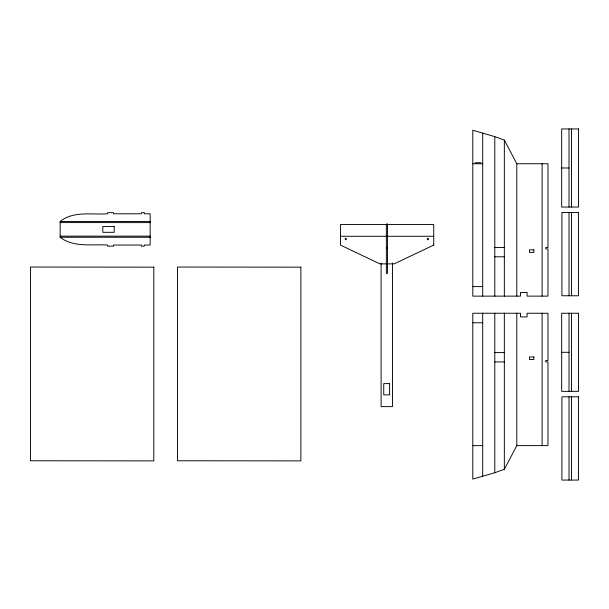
<?xml version="1.0" encoding="UTF-8"?>
<svg xmlns="http://www.w3.org/2000/svg" width="609" height="609" viewBox="0 0 609 609"><rect width="100%" height="100%" fill="white"/><g stroke="black" fill="none" stroke-linecap="round" stroke-linejoin="round"><path stroke-width="0.91" d="M516.805 445.621L547.971 445.621L547.971 361.921L545.793 361.921L545.793 360.459L547.971 360.459L547.971 313.239L527.074 313.239L527.074 316.908L520.474 316.908L520.474 313.239L472.797 313.239L472.797 479.116L494.797 472.729L504.336 469.28L516.805 445.621L516.805 313.239M60.162 221.478C73.179 210.729 91.982 214.931 107.618 213.774L107.618 212.67L113.487 212.67L113.487 213.774L141.357 213.774L141.357 212.67L144.295 212.67L144.295 213.774L150.157 213.774L150.157 245.046L144.295 245.046L144.295 246.143L141.357 246.143L141.357 245.046L113.487 245.046L113.487 246.143L107.618 246.143L107.618 245.046C91.967 244.019 73.278 247.718 60.162 237.251L60.162 221.478L150.157 221.501M475.111 162.725L480.981 162.725M472.797 163.745L482.701 163.745M516.805 163.745L547.971 163.745L547.971 247.444L545.793 247.444L545.793 248.914L547.971 248.914L547.971 296.126L527.074 296.126L527.074 292.465L520.474 292.465L520.474 296.126L472.797 296.126L472.797 130.25L494.797 136.637L504.336 140.085L516.805 163.745L516.805 296.126M561.681 167.993L569.019 167.993M60.162 222.582L150.157 222.605M60.162 236.147L150.157 236.147M386.365 236.071L387.461 236.071M340.454 236.277L433.737 236.277M60.162 237.251L150.157 237.251M494.797 247.444L504.336 247.444M386.365 247.909L387.461 247.909M494.797 256.785L504.336 256.785M472.797 286.595L482.701 286.595M472.797 322.77L482.701 322.77M561.681 352.291L569.019 352.291M494.797 352.581L504.336 352.581M494.797 361.921L504.336 361.921M472.797 445.621L482.701 445.621M571.478 128.941L571.478 207.052M571.478 212.518L571.478 295.761M571.478 313.239L571.478 391.351M571.478 396.817L571.478 480.059M569.019 128.941L569.019 207.052M569.019 212.518L569.019 295.761M569.019 313.239L569.019 391.351M569.019 396.817L569.019 480.059M542.109 163.745L542.109 296.126M542.109 313.239L542.109 445.621M504.336 140.085L504.336 296.126M504.336 313.239L504.336 469.28M494.797 136.637L494.797 296.126M494.797 313.239L494.797 472.729M482.701 133.12L482.701 296.126M482.701 313.239L482.701 476.246M392.478 263.042L392.478 406.622L381.105 406.622L381.105 263.042M345.174 238.934C346.186 241.697 347.275 236.878 345.174 238.934M427.267 238.956C428.165 241.758 429.444 236.985 427.267 238.956M433.737 245.092L394.145 263.872L379.849 263.872L340.454 245.092L340.454 224.561L433.737 224.561L433.737 245.092M578.55 128.941L561.681 128.941L561.681 207.052L578.55 207.052L578.55 128.941M578.443 212.518L561.909 212.518L561.909 295.761L578.443 295.761L578.443 212.518M387.461 224.074L386.365 224.074L386.365 273.411L387.461 273.411L387.461 224.074M114.18 226.449L102.814 226.449L102.814 232.318L114.18 232.318L114.18 226.449M533.895 249.835L529.495 249.835L529.495 252.408L533.895 252.408L533.895 249.835M578.55 313.239L561.681 313.239L561.681 391.351L578.55 391.351L578.55 313.239M533.895 356.965L529.495 356.965L529.495 359.531L533.895 359.531L533.895 356.965M389.6 383.601L383.731 383.601L383.731 394.868L389.6 394.868L389.6 383.601M578.443 396.817L561.909 396.817L561.909 480.059L578.443 480.059L578.443 396.817M300.876 267.161L177.501 267.039L177.501 460.762L300.876 460.884L300.876 267.161M153.826 267.161L30.45 267.039L30.45 460.762L153.826 460.884L153.826 267.161"/></g></svg>
